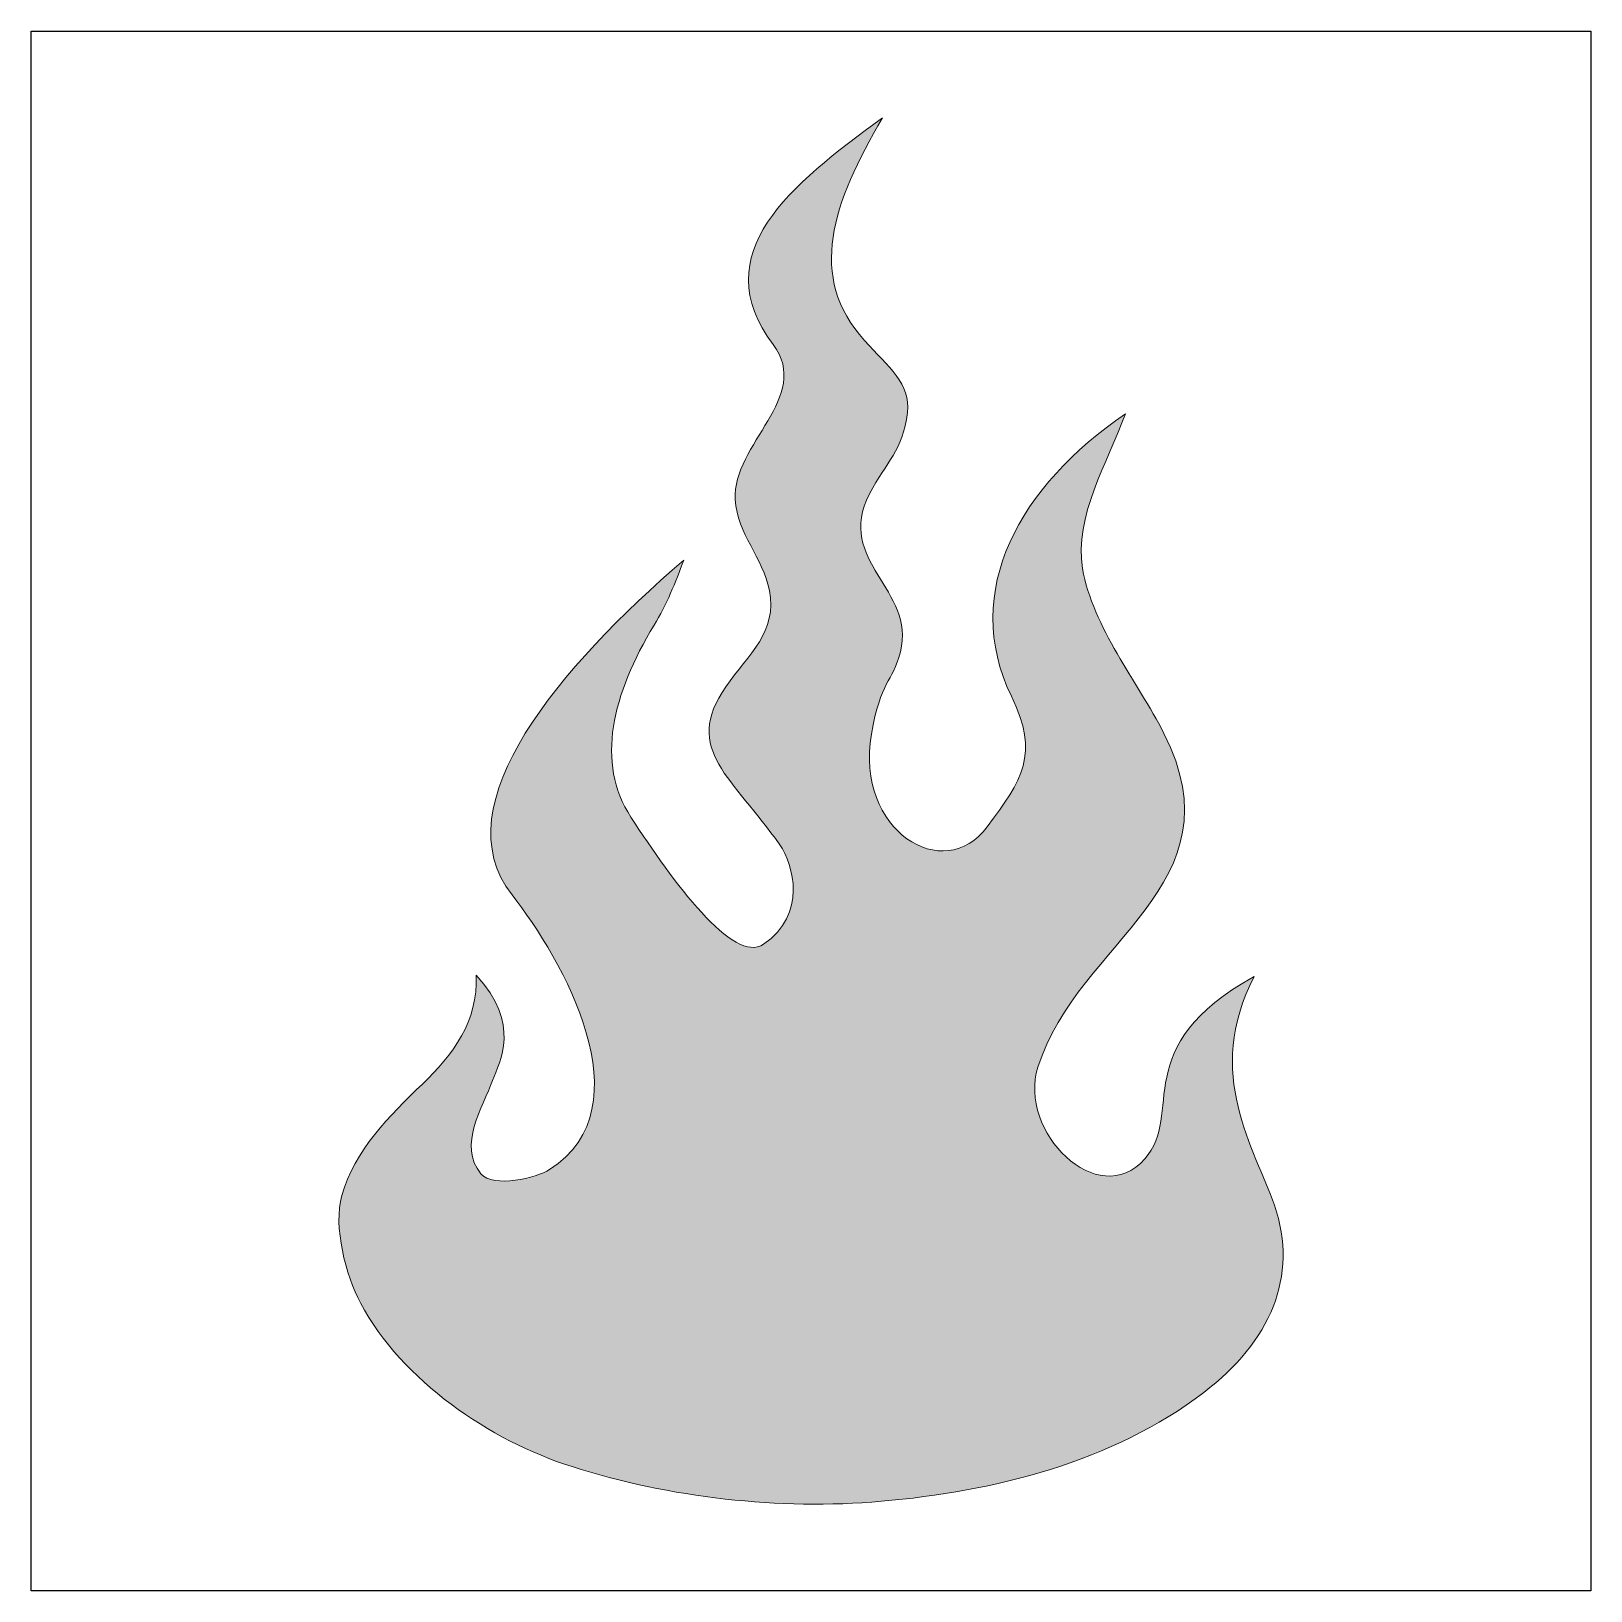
# Model space of a CAD drawing. Header units: inches. Extents: x 0 to 114, y 0 to 114.
import ezdxf

# ---------------------------------------------------------------- set-up
doc = ezdxf.new("R2010")
doc.units = ezdxf.units.IN
doc.header["$MEASUREMENT"] = 0
doc.layers.add('Image Background', color=7, linetype='Continuous')
doc.layers.add('Layer 1', color=7, linetype='Continuous')
picture_1 = doc.add_image_def('image1.png', size_in_pixel=(1350, 1350))

msp = doc.modelspace()

# ---------------------------------------------------------------- hatches: boundary and pattern name
at = {"layer": 'Layer 1', "true_color": 0xe8505d}
h = msp.add_hatch(color=13, dxfattribs=at)
h.dxf.hatch_style = 2
edge = h.paths.add_edge_path()
edge.add_spline(control_points=[(91.11, 28.26), (89.71, 32.36), (85.89, 37.88), (89.64, 45.02), (80.31, 39.9), (84.52, 34.94), (81.62, 31.66), (78.18, 27.77), (72.28, 33.67), (73.78, 38.38), (76.75, 47.72), (88.7, 51.64), (83.01, 62.84), (81.08, 66.64), (77.81, 70.59), (77.05, 74.92), (76.39, 78.68), (78.93, 82.78), (80.19, 86.25), (72.48, 81.01), (68.1, 73.27), (71.84, 65.56), (73.91, 61.3), (72.62, 59.43), (70.07, 55.99), (66.88, 51.7), (60.38, 55.7), (61.58, 62.78), (62.25, 66.72), (63.11, 66.52), (63.7, 68.81), (64.87, 73.39), (58.87, 75.43), (61.44, 80.39), (62.72, 82.85), (63.83, 83.45), (64.22, 86.36), (64.49, 88.44), (62.81, 89.72), (61.08, 91.62), (56.83, 96.29), (58.73, 101.73), (62.39, 107.95), (55.62, 103.01), (49.38, 98.01), (54.37, 91.34), (57.27, 87.48), (51.36, 84.05), (51.6, 79.97), (51.75, 77.44), (53.63, 75.73), (54.1, 73.32), (54.71, 70.28), (52.59, 68.67), (50.91, 66.25), (47.69, 61.63), (51.45, 59.59), (54.86, 54.67), (55.88, 53.2), (56.87, 49.58), (53.68, 47.39), (51.46, 45.87), (47.03, 51.97), (43.95, 56.7), (41.34, 60.72), (42.59, 65.69), (45.65, 70.78), (46.55, 72.26), (47.24, 73.91), (47.82, 75.54), (38.85, 67.77), (30.03, 57.64), (35.24, 51), (38.93, 46.29), (45.15, 35.48), (37.99, 30.87), (37.05, 30.27), (33.88, 29.48), (32.96, 30.57), (31.24, 32.62), (33.1, 35.47), (33.82, 37.41), (34.33, 38.76), (35.93, 41.57), (32.61, 45.11), (32.77, 41.73), (30.91, 39.29), (28.67, 37.14), (26.29, 34.84), (23.67, 32.26), (22.76, 28.98), (22.13, 26.71), (23.05, 23.11), (24.13, 21.1), (27.2, 15.36), (33.61, 11.02), (39.64, 9.1), (46.82, 6.82), (54.8, 5.9), (62.31, 6.56), (70.56, 7.28), (79.25, 9.42), (85.93, 14.54), (90.8, 18.26), (92.91, 22.99), (91.11, 28.26)], knot_values=[0, 0, 0, 0, 1, 1, 1, 2, 2, 2, 3, 3, 3, 4, 4, 4, 5, 5, 5, 6, 6, 6, 7, 7, 7, 8, 8, 8, 9, 9, 9, 10, 10, 10, 11, 11, 11, 12, 12, 12, 13, 13, 13, 14, 14, 14, 15, 15, 15, 16, 16, 16, 17, 17, 17, 18, 18, 18, 19, 19, 19, 20, 20, 20, 21, 21, 21, 22, 22, 22, 23, 23, 23, 24, 24, 24, 25, 25, 25, 26, 26, 26, 27, 27, 27, 28, 28, 28, 29, 29, 29, 30, 30, 30, 31, 31, 31, 32, 32, 32, 33, 33, 33, 34, 34, 34, 35, 35, 35, 35], degree=3, periodic=1)

# ---------------------------------------------------------------- linework, layer by layer
at = {"layer": 'Layer 1', "lineweight": 0}
msp.add_open_spline([(91.11, 28.26), (89.71, 32.36), (85.89, 37.88), (89.64, 45.02), (80.31, 39.9), (84.52, 34.94), (81.62, 31.66), (78.18, 27.77), (72.28, 33.67), (73.78, 38.38), (76.75, 47.72), (88.7, 51.64), (83.01, 62.84), (81.08, 66.64), (77.81, 70.59), (77.05, 74.92), (76.39, 78.68), (78.93, 82.78), (80.19, 86.25), (72.48, 81.01), (68.1, 73.27), (71.84, 65.56), (73.91, 61.3), (72.62, 59.43), (70.07, 55.99), (66.88, 51.7), (60.38, 55.7), (61.58, 62.78), (62.25, 66.72), (63.11, 66.52), (63.7, 68.81), (64.87, 73.39), (58.87, 75.43), (61.44, 80.39), (62.72, 82.85), (63.83, 83.45), (64.22, 86.36), (64.49, 88.44), (62.81, 89.72), (61.08, 91.62), (56.83, 96.29), (58.73, 101.73), (62.39, 107.95), (55.62, 103.01), (49.38, 98.01), (54.37, 91.34), (57.27, 87.48), (51.36, 84.05), (51.6, 79.97), (51.75, 77.44), (53.63, 75.73), (54.1, 73.32), (54.71, 70.28), (52.59, 68.67), (50.91, 66.25), (47.69, 61.63), (51.45, 59.59), (54.86, 54.67), (55.88, 53.2), (56.87, 49.58), (53.68, 47.39), (51.46, 45.87), (47.03, 51.97), (43.95, 56.7), (41.34, 60.72), (42.59, 65.69), (45.65, 70.78), (46.55, 72.26), (47.24, 73.91), (47.82, 75.54), (38.85, 67.77), (30.03, 57.64), (35.24, 51), (38.93, 46.29), (45.15, 35.48), (37.99, 30.87), (37.05, 30.27), (33.88, 29.48), (32.96, 30.57), (31.24, 32.62), (33.1, 35.47), (33.82, 37.41), (34.33, 38.76), (35.93, 41.57), (32.61, 45.11), (32.77, 41.73), (30.91, 39.29), (28.67, 37.14), (26.29, 34.84), (23.67, 32.26), (22.76, 28.98), (22.13, 26.71), (23.05, 23.11), (24.13, 21.1), (27.2, 15.36), (33.61, 11.02), (39.64, 9.1), (46.82, 6.82), (54.8, 5.9), (62.31, 6.56), (70.56, 7.28), (79.25, 9.42), (85.93, 14.54), (90.8, 18.26), (92.91, 22.99), (91.11, 28.26)], degree=3, knots=[0, 0, 0, 0, 1, 1, 1, 2, 2, 2, 3, 3, 3, 4, 4, 4, 5, 5, 5, 6, 6, 6, 7, 7, 7, 8, 8, 8, 9, 9, 9, 10, 10, 10, 11, 11, 11, 12, 12, 12, 13, 13, 13, 14, 14, 14, 15, 15, 15, 16, 16, 16, 17, 17, 17, 18, 18, 18, 19, 19, 19, 20, 20, 20, 21, 21, 21, 22, 22, 22, 23, 23, 23, 24, 24, 24, 25, 25, 25, 26, 26, 26, 27, 27, 27, 28, 28, 28, 29, 29, 29, 30, 30, 30, 31, 31, 31, 32, 32, 32, 33, 33, 33, 34, 34, 34, 35, 35, 35, 35], dxfattribs=at)

# ---------------------------------------------------------------- pictures from other files: only their frames are drawn
at = {"layer": 'Image Background'}
image = msp.add_image(picture_1, insert=(0, 0), size_in_units=(114.3, 114.3), dxfattribs=at)

doc.saveas('drawing.dxf')
